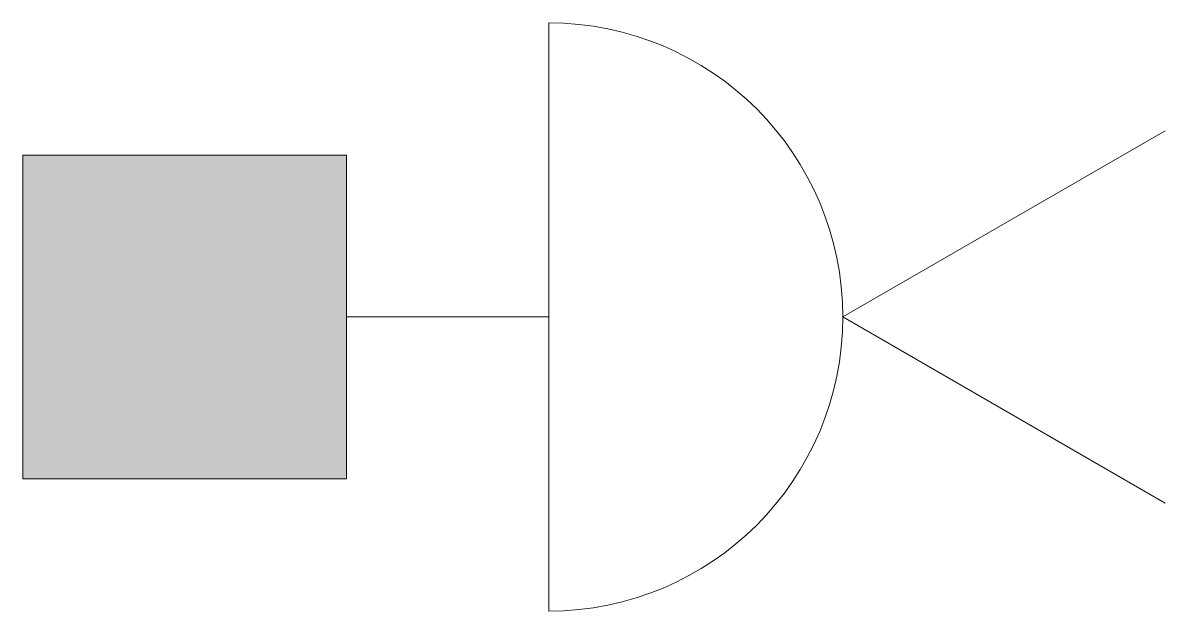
# Model space of a CAD drawing. Header units: millimetres. Extents: x 1761.221 to 1761.682, y 263.567 to 263.804.
import ezdxf

# ---------------------------------------------------------------- set-up
doc = ezdxf.new("R2010")
doc.units = ezdxf.units.MM
doc.layers.add('prevenção de incendio2$0$hidro', color=5, linetype='Continuous', lineweight=40)

msp = doc.modelspace()

# ---------------------------------------------------------------- hatches: boundary and pattern name
at = {"layer": 'prevenção de incendio2$0$hidro', "lineweight": 13}
msp.add_hatch(color=256, dxfattribs=at).paths.add_polyline_path([(1761.35177, 263.75084), (1761.22105, 263.75084), (1761.22105, 263.6202), (1761.35177, 263.6202)])

# ---------------------------------------------------------------- linework, layer by layer
for p, q in [((1761.43335, 263.56676), (1761.43335, 263.80427)), ((1761.5521, 263.68552), (1761.68224, 263.76066)), ((1761.35177, 263.68552), (1761.43335, 263.68552)), ((1761.68224, 263.61038), (1761.5521, 263.68552))]:
    msp.add_line(p, q, dxfattribs=at)
msp.add_lwpolyline([(1761.22105, 263.75084), (1761.22105, 263.6202), (1761.35177, 263.6202), (1761.35177, 263.75084)], close=True, dxfattribs=at)
msp.add_arc((1761.43335, 263.68552), 0.11876, 270, 90, dxfattribs=at)

doc.saveas('drawing.dxf')
